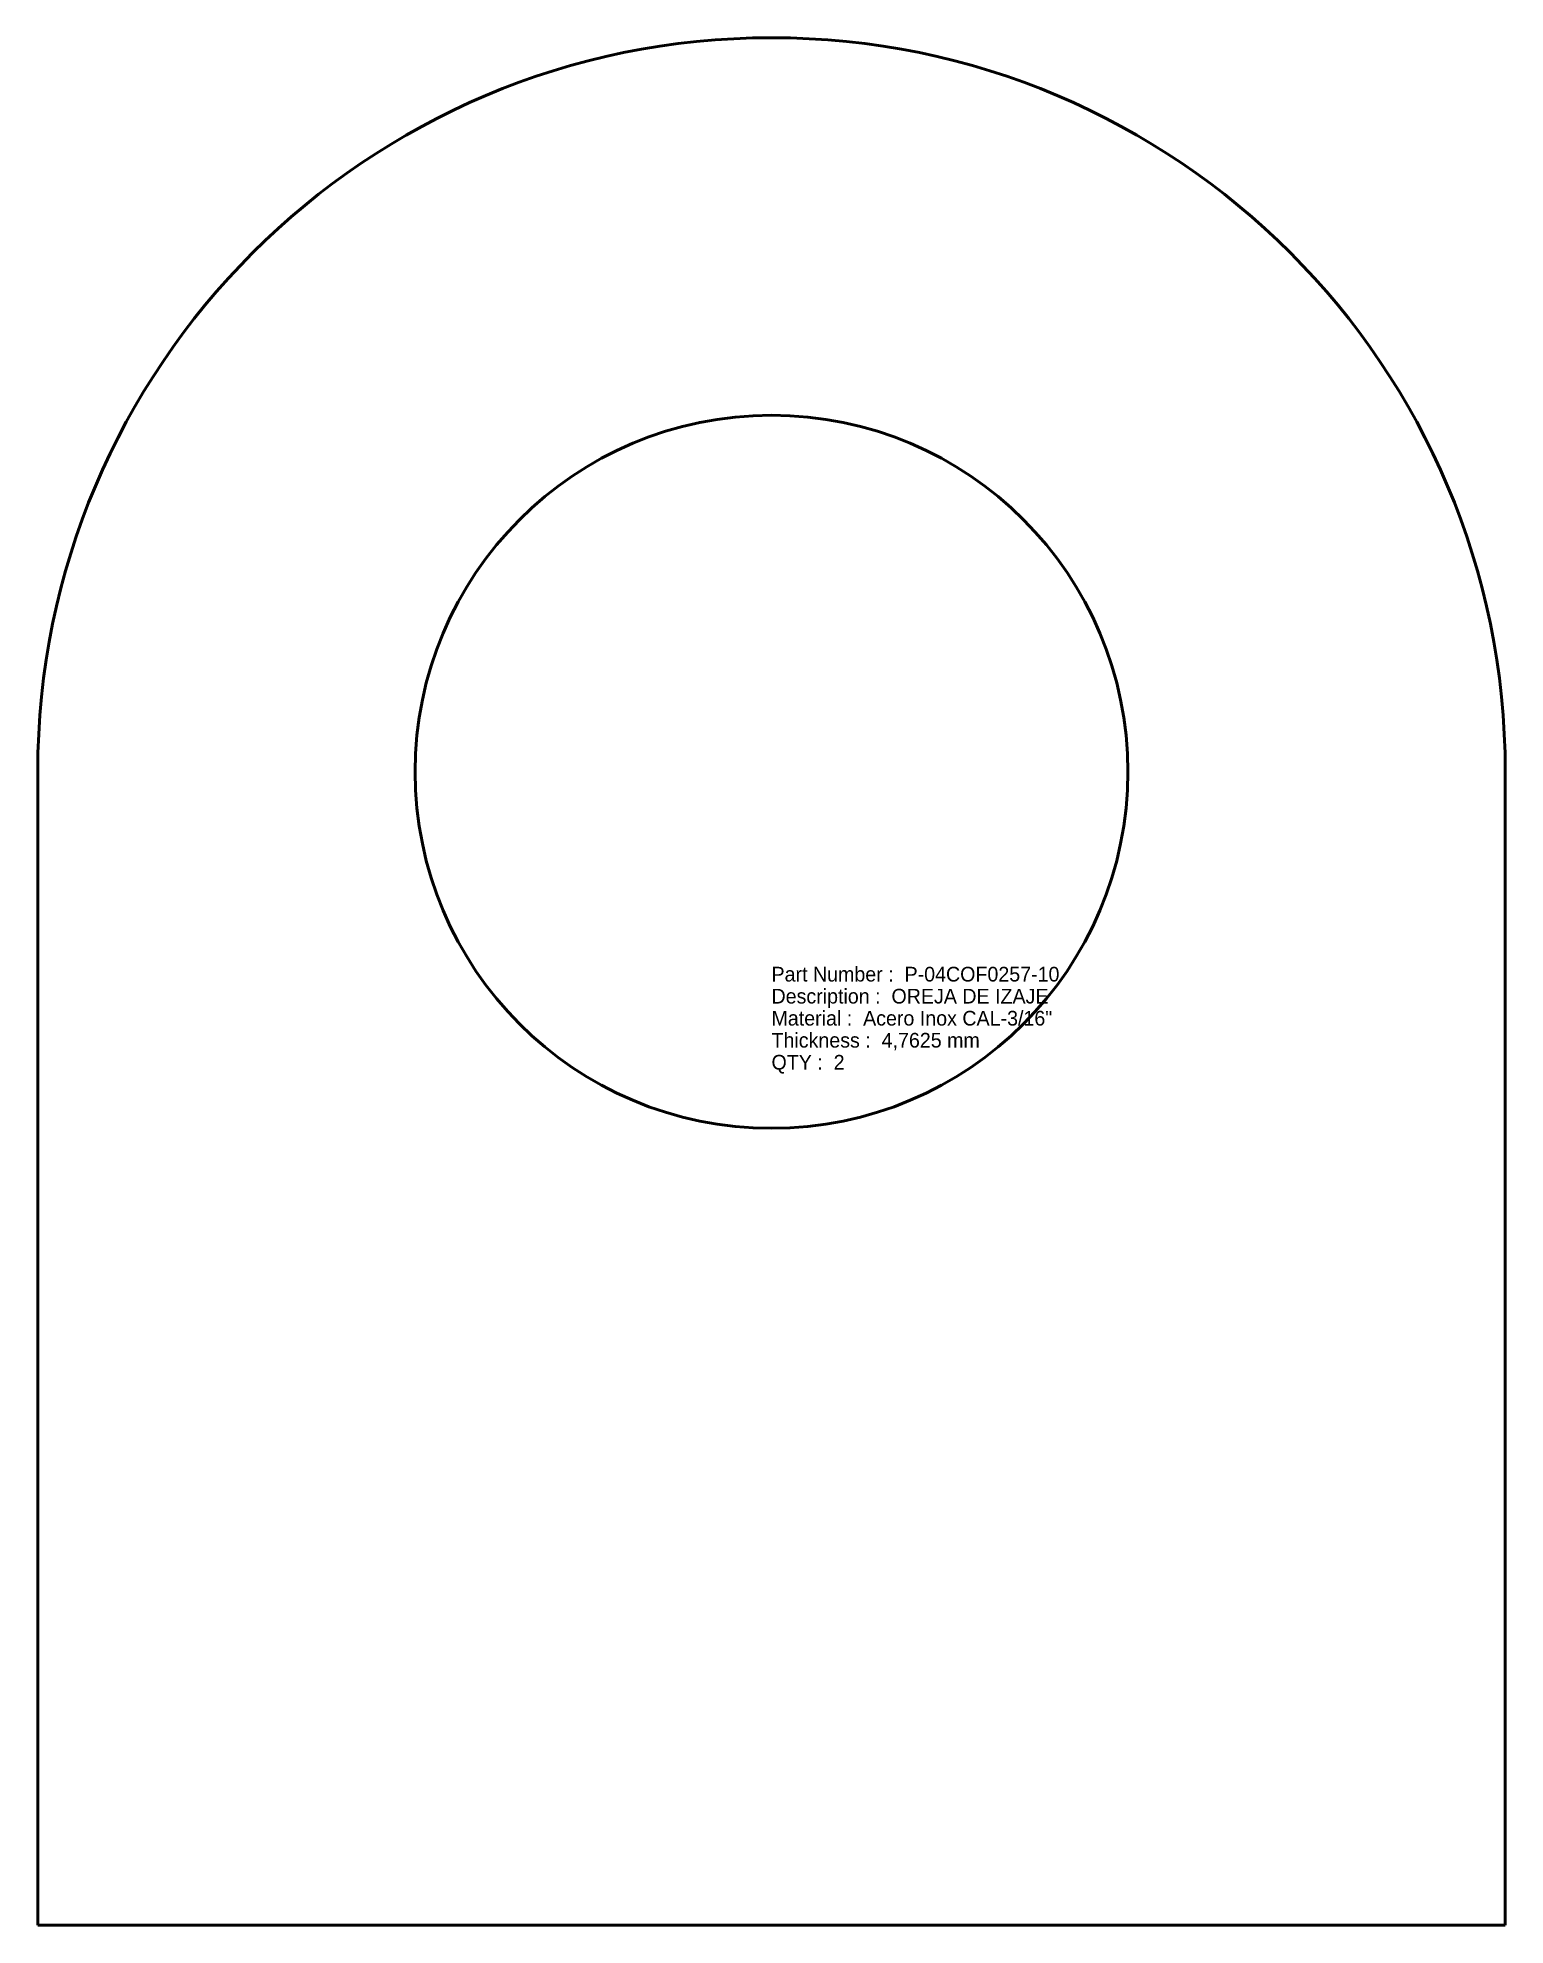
# Model space of a CAD drawing. Header units: millimetres. Extents: x 0 to 70, y 0 to 90.
import ezdxf

# ---------------------------------------------------------------- set-up
doc = ezdxf.new("R2010")
doc.units = ezdxf.units.MM
doc.linetypes.add('Continuo', pattern=[0])
doc.layers.add('IV_INTERIOR_PROFILES', color=7, linetype='Continuo', lineweight=50)
doc.layers.add('IV_OUTER_PROFILE', color=7, linetype='Continuo', lineweight=50)

msp = doc.modelspace()

# ---------------------------------------------------------------- linework, layer by layer
at = {"layer": 'IV_INTERIOR_PROFILES'}
msp.add_circle((35, 55), 17, dxfattribs=at)
at = {"layer": 'IV_OUTER_PROFILE'}
for p, q in [((0, 0), (0, 55)), ((70, 55), (70, 0)), ((70, 0), (0, 0))]:
    msp.add_line(p, q, dxfattribs=at)
msp.add_arc((35, 55), 35, 360, 180, dxfattribs=at)

# ---------------------------------------------------------------- texts
at = {"layer": 'IV_TEXT'}
for s, p in [('Part Number :  P-04COF0257-10', (35, 45)), ('Description :  OREJA DE IZAJE', (35, 43.95)), ('Material :  Acero Inox CAL-3/16"', (35, 42.9)), ('Thickness :  4,7625 mm', (35, 41.85)), ('QTY :  2', (35, 40.8))]:
    msp.add_text(s, height=0.7, dxfattribs=at).set_placement(p)

doc.saveas('drawing.dxf')
